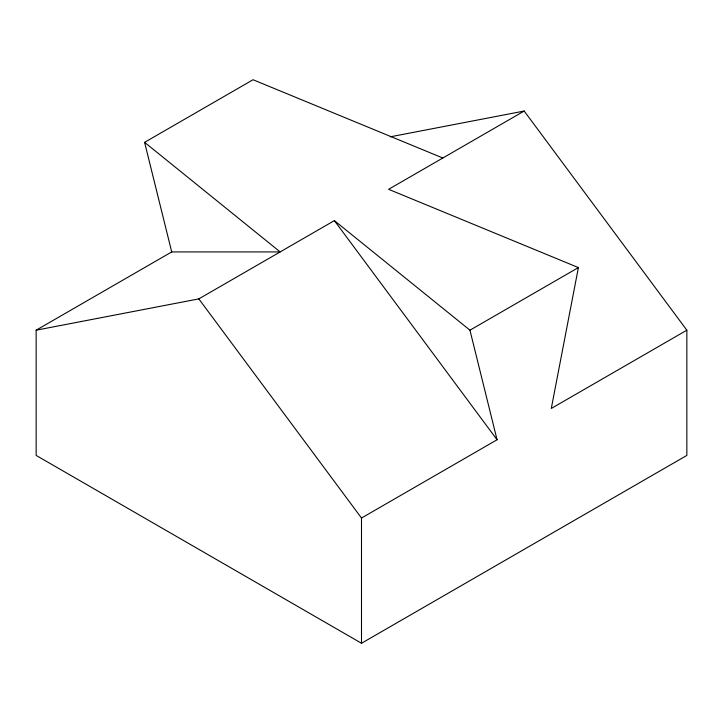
<?xml version="1.0" encoding="UTF-8"?>
<svg xmlns="http://www.w3.org/2000/svg" width="723" height="723" viewBox="0 0 723 723"><rect width="100%" height="100%" fill="white"/><g stroke="black" fill="none" stroke-linecap="round" stroke-linejoin="round"><path stroke-width="1.08" d="M524.175 111.044L388.613 189.309L578.4 267.582L551.288 408.459L686.85 330.194L524.175 111.044L390.275 136.819M686.85 330.194L686.85 455.418L361.5 643.262L36.15 455.418L36.15 330.194L171.713 251.929L144.6 142.35L253.05 79.738L442.838 158.003M36.15 330.194L198.825 298.888L334.388 220.614L469.95 330.194L497.063 439.765L361.5 518.03L361.5 643.262M469.95 330.194L578.4 267.582M171.713 251.929L280.163 251.929L144.6 142.35M334.388 220.614L497.063 439.765M198.825 298.888L361.5 518.03"/></g></svg>
